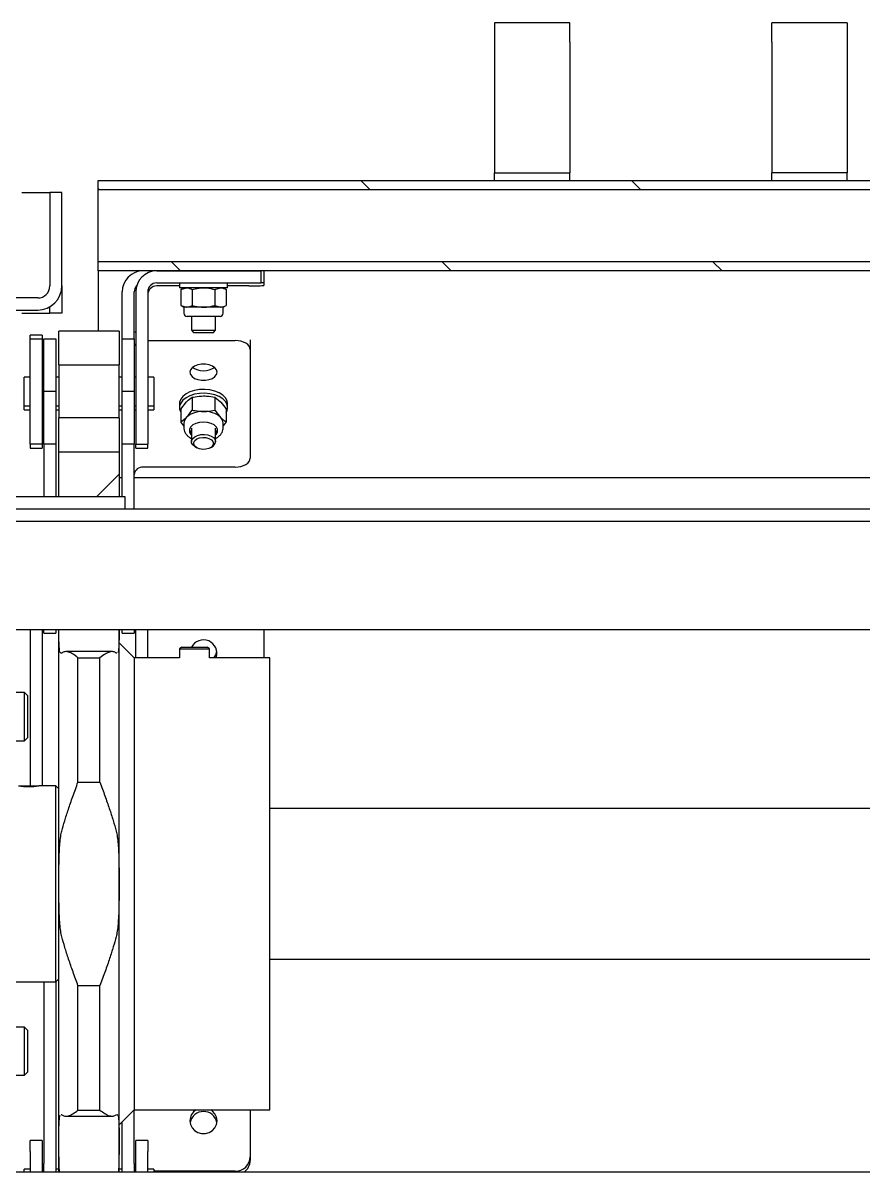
# Model space of a CAD drawing. Header units: millimetres. Extents: x 0 to 11880, y 0 to 8400.
# Drawn here: x 3157.1 to 3435.8, y 5202.5 to 5583.8 of the extents above; entities that cross this region are included whole.
import ezdxf

# ---------------------------------------------------------------- set-up
doc = ezdxf.new("R2010")
doc.units = ezdxf.units.MM
doc.header["$LTSCALE"] = 20

msp = doc.modelspace()

# ---------------------------------------------------------------- hatches: boundary and pattern name
at = {"linetype": 'Continuous', "lineweight": 18}
h = msp.add_hatch(dxfattribs=at)
h.set_pattern_fill('ANSI31', scale=20, angle=90, style=0)
h.paths.add_polyline_path([(3182.02, 5528.52), (3562.02, 5528.52), (3562.02, 5531.52), (3182.02, 5531.52)], flags=0)
h = msp.add_hatch(dxfattribs=at)
h.set_pattern_fill('ANSI31', scale=20, angle=90, style=0)
edge = h.paths.add_edge_path(flags=0)
edge.add_line((3149.02, 5422.53), (3191.02, 5422.53))
edge.add_line((3191.02, 5422.53), (3191.02, 5426.53))
edge.add_line((3191.02, 5426.53), (3149.02, 5426.53))
edge.add_arc((3149.02, 5430.53), 4, 180, 270, ccw=False)
edge.add_line((3145.02, 5430.53), (3145.02, 5484.53))
edge.add_arc((3149.02, 5484.53), 4, 90, 180, ccw=False)
edge.add_line((3149.02, 5488.53), (3162.02, 5488.53))
edge.add_arc((3162.02, 5496.53), 8, 270, 360)
edge.add_line((3170.02, 5496.53), (3170.02, 5527.53))
edge.add_line((3170.02, 5527.53), (3166.02, 5527.53))
edge.add_line((3166.02, 5527.53), (3166.02, 5496.53))
edge.add_arc((3162.02, 5496.53), 4, 270, 360, ccw=False)
edge.add_line((3162.02, 5492.53), (3149.02, 5492.53))
edge.add_arc((3149.02, 5484.53), 8, 90, 180)
edge.add_line((3141.02, 5484.53), (3141.02, 5430.53))
edge.add_arc((3149.02, 5430.53), 8, 180, 270)
h = msp.add_hatch(dxfattribs=at)
h.set_pattern_fill('ANSI31', scale=20, angle=90, style=0)
h.paths.add_polyline_path([(3182.02, 5501.52), (3562.02, 5501.52), (3562.02, 5504.52), (3182.02, 5504.52)], flags=0)
h = msp.add_hatch(dxfattribs=at)
h.set_pattern_fill('ANSI31', scale=20, style=0)
edge = h.paths.add_edge_path(flags=0)
edge.add_line((3194.52, 5494.52), (3194.52, 5444.02))
edge.add_line((3194.52, 5444.02), (3198.52, 5444.02))
edge.add_line((3198.52, 5444.02), (3198.52, 5494.52))
edge.add_arc((3201.52, 5494.52), 3, 90, 180, ccw=False)
edge.add_line((3201.52, 5497.52), (3236.14, 5497.52))
edge.add_line((3236.14, 5497.52), (3236.14, 5501.52))
edge.add_line((3236.14, 5501.52), (3201.52, 5501.52))
edge.add_arc((3201.52, 5494.52), 7, 90, 180)
h = msp.add_hatch(dxfattribs=at)
h.set_pattern_fill('ANSI31', scale=20, style=0)
h.paths.add_polyline_path([(3159.52, 5479.02), (3159.52, 5444.02), (3163.52, 5444.02), (3163.52, 5479.02)], flags=0)
h = msp.add_hatch(dxfattribs=at)
h.set_pattern_fill('ANSI31', scale=20, style=0)
h.paths.add_polyline_path([(3169.02, 5452.72), (3189.02, 5452.72), (3189.02, 5470.31), (3169.02, 5470.31)], flags=0)
h = msp.add_hatch(dxfattribs=at)
h.set_pattern_fill('ANSI31', scale=20, style=0)
h.paths.add_polyline_path([(3189.02, 5441.53), (3169.02, 5441.53), (3169.02, 5426.53), (3189.02, 5426.53)], flags=0)

# ---------------------------------------------------------------- linework, layer by layer
at = {"color": 7, "linetype": 'Continuous', "lineweight": 25}
for p, q in [((3338.52, 5583.78), (3313.52, 5583.78)), ((3313.52, 5583.78), (3313.52, 5577.43)), ((3338.52, 5577.43), (3338.52, 5583.78)), ((3430.52, 5583.78), (3405.52, 5583.78)), ((3405.52, 5577.43), (3405.52, 5583.78)), ((3430.52, 5583.78), (3430.52, 5577.43)), ((3313.52, 5577.43), (3313.52, 5534.05)), ((3338.52, 5577.43), (3338.52, 5534.05)), ((3405.52, 5577.43), (3405.52, 5534.05)), ((3430.52, 5577.43), (3430.52, 5534.05)), ((3313.52, 5534.05), (3338.52, 5534.05)), ((3313.52, 5531.52), (3313.52, 5534.05)), ((3338.52, 5531.52), (3338.52, 5534.05)), ((3430.52, 5534.05), (3405.52, 5534.05)), ((3405.52, 5531.52), (3405.52, 5534.05)), ((3430.52, 5531.52), (3430.52, 5534.05)), ((3182.02, 5528.52), (3182.02, 5531.52)), ((3182.02, 5531.52), (3562.02, 5531.52)), ((3182.02, 5528.52), (3562.02, 5528.52)), ((3182.02, 5525.52), (3182.02, 5528.52)), ((3156.73, 5527.53), (3166.02, 5527.53)), ((3166.02, 5527.53), (3166.02, 5496.53)), ((3170.02, 5527.53), (3166.02, 5527.53)), ((3170.02, 5496.53), (3170.02, 5527.53)), ((3182.02, 5507.52), (3182.02, 5525.52)), ((3182.02, 5504.52), (3182.02, 5507.52)), ((3182.02, 5501.52), (3182.02, 5504.52)), ((3562.02, 5504.52), (3182.02, 5504.52)), ((3562.02, 5501.52), (3182.02, 5501.52)), ((3182.02, 5501.52), (3182.02, 5495.42)), ((3201.52, 5501.52), (3236.14, 5501.52)), ((3236.14, 5497.52), (3236.14, 5501.52)), ((3237.02, 5501.52), (3237.02, 5497.52)), ((3170.02, 5496.53), (3170.02, 5487.53)), ((3182.02, 5495.42), (3182.02, 5487.02)), ((3190.02, 5479.02), (3190.02, 5494.52)), ((3194.02, 5479.02), (3194.02, 5494.52)), ((3194.58, 5496.26), (3194.52, 5495.35)), ((3194.52, 5494.52), (3194.52, 5444.02)), ((3198.52, 5494.52), (3198.52, 5444.02)), ((3201.52, 5497.52), (3236.14, 5497.52)), ((3209.02, 5496.55), (3201.52, 5496.55)), ((3209.02, 5497.52), (3209.02, 5495.92)), ((3225.02, 5495.92), (3209.02, 5495.92)), ((3210.52, 5495.92), (3209.51, 5495.34)), ((3209.51, 5495.34), (3211.39, 5495.92)), ((3209.51, 5495.34), (3209.51, 5490.06)), ((3213.27, 5495.34), (3213.27, 5490.06)), ((3220.77, 5495.34), (3222.65, 5495.92)), ((3220.77, 5495.34), (3220.77, 5490.06)), ((3224.52, 5495.34), (3223.52, 5495.92)), ((3224.52, 5495.34), (3224.52, 5490.06)), ((3225.02, 5495.92), (3225.02, 5497.52)), ((3232.02, 5496.55), (3225.02, 5496.55)), ((3237.02, 5497.52), (3236.14, 5497.52)), ((3237.02, 5497.52), (3237.02, 5496.68)), ((3162.02, 5492.53), (3149.02, 5492.53)), ((3209.51, 5490.06), (3210.52, 5489.48)), ((3209.51, 5490.06), (3211.39, 5489.48)), ((3220.77, 5490.06), (3222.65, 5489.48)), ((3223.52, 5489.48), (3224.52, 5490.06)), ((3149.02, 5488.53), (3162.02, 5488.53)), ((3156.73, 5487.53), (3166.02, 5487.53)), ((3166.02, 5487.53), (3166.02, 5489.6)), ((3170.02, 5487.53), (3166.02, 5487.53)), ((3182.02, 5487.02), (3182.02, 5481.52)), ((3210.52, 5489.48), (3210.52, 5487.44)), ((3211.39, 5489.48), (3210.52, 5489.48)), ((3217.02, 5489.48), (3211.39, 5489.48)), ((3222.5, 5486.42), (3211.54, 5486.42)), ((3213.02, 5486.42), (3213.02, 5481.81)), ((3222.65, 5489.48), (3217.02, 5489.48)), ((3221.02, 5481.81), (3221.02, 5486.42)), ((3223.52, 5489.48), (3222.65, 5489.48)), ((3223.52, 5487.44), (3223.52, 5489.48)), ((3163.52, 5480.23), (3159.52, 5480.23)), ((3159.52, 5479.02), (3159.52, 5480.23)), ((3159.52, 5479.02), (3163.52, 5479.02)), ((3159.52, 5444.02), (3159.52, 5479.02)), ((3163.52, 5480.23), (3163.52, 5479.02)), ((3163.52, 5479.02), (3163.52, 5444.02)), ((3164.02, 5479.02), (3168.02, 5479.02)), ((3164.02, 5461.52), (3164.02, 5479.02)), ((3168.02, 5479.02), (3168.02, 5461.52)), ((3189.02, 5481.52), (3169.02, 5481.52)), ((3169.02, 5470.31), (3169.02, 5481.52)), ((3189.02, 5481.52), (3189.02, 5470.31)), ((3190.02, 5479.02), (3194.02, 5479.02)), ((3190.02, 5461.52), (3190.02, 5479.02)), ((3194.02, 5479.02), (3194.02, 5461.52)), ((3213.02, 5481.81), (3213.71, 5481.12)), ((3213.02, 5481.81), (3221.02, 5481.81)), ((3213.71, 5481.12), (3220.33, 5481.12)), ((3220.33, 5481.12), (3221.02, 5481.81)), ((3232.52, 5478.61), (3232.52, 5475.42)), ((3198.52, 5478.42), (3227.52, 5478.42)), ((3232.52, 5475.42), (3232.52, 5439.4)), ((3169.02, 5470.31), (3189.02, 5470.31)), ((3169.02, 5470.31), (3169.02, 5452.72)), ((3189.02, 5452.72), (3189.02, 5470.31)), ((3159.52, 5466.27), (3157.52, 5466.27)), ((3157.52, 5456.77), (3157.52, 5466.27)), ((3164.02, 5466.27), (3163.52, 5466.27)), ((3169.02, 5466.27), (3168.02, 5466.27)), ((3190.02, 5466.27), (3189.02, 5466.27)), ((3194.52, 5466.27), (3194.02, 5466.27)), ((3200.52, 5466.27), (3198.52, 5466.27)), ((3200.52, 5466.27), (3200.52, 5456.77)), ((3168.02, 5461.52), (3164.02, 5461.52)), ((3164.02, 5444.02), (3164.02, 5461.52)), ((3168.02, 5461.52), (3168.02, 5444.02)), ((3194.02, 5461.52), (3190.02, 5461.52)), ((3190.02, 5444.02), (3190.02, 5461.52)), ((3194.02, 5461.52), (3194.02, 5444.02)), ((3213.27, 5459.57), (3213.27, 5455.35)), ((3220.77, 5459.57), (3222.65, 5458.08)), ((3220.77, 5459.57), (3220.77, 5455.35)), ((3157.52, 5456.77), (3159.52, 5456.77)), ((3157.52, 5455.41), (3157.52, 5456.77)), ((3163.52, 5456.77), (3164.02, 5456.77)), ((3168.02, 5456.77), (3169.02, 5456.77)), ((3189.02, 5456.77), (3190.02, 5456.77)), ((3194.02, 5456.77), (3194.52, 5456.77)), ((3198.52, 5456.77), (3200.52, 5456.77)), ((3200.52, 5456.77), (3200.52, 5455.41)), ((3209.02, 5457.41), (3209.02, 5456.13)), ((3209.51, 5455.67), (3211.39, 5458.08)), ((3225.02, 5456.13), (3225.02, 5457.41)), ((3157.52, 5455.41), (3159.52, 5455.41)), ((3163.52, 5455.41), (3164.02, 5455.41)), ((3168.02, 5455.41), (3169.02, 5455.41)), ((3189.02, 5452.72), (3169.02, 5452.72)), ((3169.02, 5441.53), (3169.02, 5452.72)), ((3189.02, 5455.41), (3190.02, 5455.41)), ((3189.02, 5452.72), (3189.02, 5441.53)), ((3194.02, 5455.41), (3194.52, 5455.41)), ((3198.52, 5455.41), (3200.52, 5455.41)), ((3200.52, 5455.41), (3200.52, 5455.41)), ((3209.51, 5455.67), (3209.51, 5451.45)), ((3209.51, 5451.45), (3211.39, 5452.93)), ((3220.77, 5455.35), (3222.65, 5452.93)), ((3224.52, 5455.67), (3224.52, 5451.45)), ((3210.52, 5450.13), (3209.51, 5451.45)), ((3210.52, 5450.98), (3210.52, 5449.35)), ((3213.02, 5449.35), (3213.02, 5444.85)), ((3221.02, 5444.85), (3221.02, 5449.35)), ((3224.52, 5451.45), (3223.52, 5450.15)), ((3223.52, 5449.35), (3223.52, 5450.98)), ((3212.75, 5446.05), (3213.02, 5445.67)), ((3221.02, 5445.67), (3221.31, 5446.1)), ((3163.52, 5444.02), (3159.52, 5444.02)), ((3159.52, 5444.02), (3159.52, 5442.7)), ((3159.52, 5442.69), (3159.52, 5442.7)), ((3159.52, 5442.69), (3163.52, 5442.69)), ((3163.52, 5444.02), (3163.52, 5442.7)), ((3163.52, 5442.7), (3163.52, 5442.69)), ((3168.02, 5444.02), (3164.02, 5444.02)), ((3164.02, 5444.02), (3164.02, 5426.53)), ((3168.02, 5444.02), (3168.02, 5426.53)), ((3169.02, 5426.53), (3169.02, 5441.53)), ((3169.02, 5441.53), (3189.02, 5441.53)), ((3189.02, 5441.53), (3189.02, 5426.53)), ((3194.02, 5444.02), (3190.02, 5444.02)), ((3190.02, 5426.53), (3190.02, 5444.02)), ((3194.02, 5422.53), (3194.02, 5444.02)), ((3194.52, 5444.02), (3198.52, 5444.02)), ((3194.52, 5442.7), (3194.52, 5444.02)), ((3194.52, 5442.69), (3194.52, 5442.7)), ((3194.52, 5442.69), (3198.52, 5442.69)), ((3198.52, 5442.7), (3198.52, 5444.02)), ((3198.52, 5442.7), (3198.52, 5442.69)), ((3214.37, 5443.04), (3214.83, 5442.8)), ((3219.21, 5442.8), (3219.66, 5443.04)), ((3189.02, 5433), (3190.02, 5433)), ((3194.02, 5433), (3550.02, 5433)), ((3227.52, 5436.4), (3197.02, 5436.4)), ((3191.02, 5426.53), (3149.02, 5426.53)), ((3189.02, 5426.53), (3169.02, 5426.53)), ((3191.02, 5422.53), (3191.02, 5426.53)), ((3149.02, 5422.53), (3191.02, 5422.53)), ((3191.02, 5422.53), (3553.02, 5422.53)), ((3141.02, 5418.53), (3603.02, 5418.53)), ((3141.02, 5382.53), (3603.02, 5382.53)), ((3159.52, 5382.53), (3159.52, 5330.63)), ((3163.52, 5382.53), (3163.52, 5330.63)), ((3164.02, 5381.31), (3164.02, 5382.53)), ((3164.02, 5381.31), (3168.02, 5381.31)), ((3168.02, 5382.53), (3168.02, 5381.31)), ((3169.02, 5298.13), (3169.02, 5382.53)), ((3189.02, 5298.13), (3189.02, 5382.53)), ((3190.02, 5381.31), (3190.02, 5382.53)), ((3190.02, 5381.31), (3194.02, 5381.31)), ((3194.02, 5382.53), (3194.02, 5381.31)), ((3194.52, 5373.13), (3194.52, 5382.53)), ((3198.52, 5373.13), (3198.52, 5382.53)), ((3237.02, 5382.53), (3237.02, 5373.13)), ((3194.02, 5373.13), (3189.02, 5378.13)), ((3209.85, 5376.63), (3209.02, 5376.15)), ((3209.02, 5376.15), (3209.02, 5373.13)), ((3209.02, 5376.15), (3218.76, 5376.15)), ((3209.85, 5376.63), (3217.98, 5376.63)), ((3217.98, 5376.63), (3218.19, 5376.63)), ((3219.02, 5376.15), (3218.19, 5376.63)), ((3218.76, 5376.15), (3219.02, 5376.15)), ((3219.02, 5373.13), (3219.02, 5376.15)), ((3170.01, 5374.72), (3169.78, 5374.69)), ((3186.69, 5375.2), (3171.34, 5375.2)), ((3175.37, 5331.89), (3175.37, 5373.18)), ((3175.37, 5373.18), (3182.67, 5373.18)), ((3182.67, 5331.89), (3182.67, 5373.18)), ((3209.02, 5373.13), (3194.02, 5373.13)), ((3194.02, 5373.13), (3194.02, 5298.13)), ((3239.02, 5373.13), (3219.02, 5373.13)), ((3239.02, 5298.13), (3239.02, 5373.13)), ((3157.62, 5361.63), (3153.02, 5361.63)), ((3158.72, 5360.53), (3157.62, 5361.63)), ((3157.62, 5345.63), (3157.62, 5361.63)), ((3158.72, 5346.73), (3158.72, 5360.53)), ((3153.02, 5345.63), (3157.62, 5345.63)), ((3157.62, 5345.63), (3158.72, 5346.73)), ((3155.71, 5330.63), (3162.33, 5330.63)), ((3168.02, 5330.63), (3162.38, 5330.63)), ((3169.02, 5329.63), (3168.02, 5330.63)), ((3168.02, 5265.63), (3168.02, 5330.63)), ((3175.37, 5331.89), (3182.67, 5331.89)), ((3505.02, 5323.13), (3239.02, 5323.13)), ((3169.02, 5213.26), (3169.02, 5298.13)), ((3189.02, 5213.26), (3189.02, 5298.13)), ((3194.02, 5298.13), (3194.02, 5223.13)), ((3239.02, 5223.13), (3239.02, 5298.13)), ((3239.02, 5273.13), (3505.02, 5273.13)), ((3150.02, 5265.63), (3168.02, 5265.63)), ((3164.02, 5265.63), (3164.02, 5205.3)), ((3168.02, 5265.63), (3169.02, 5266.63)), ((3168.02, 5265.63), (3168.02, 5205.3)), ((3175.37, 5223.08), (3175.37, 5264.37)), ((3175.37, 5264.37), (3182.67, 5264.37)), ((3182.67, 5223.08), (3182.67, 5264.37)), ((3157.62, 5250.63), (3153.02, 5250.63)), ((3158.72, 5249.53), (3157.62, 5250.63)), ((3157.62, 5234.63), (3157.62, 5250.63)), ((3158.72, 5235.73), (3158.72, 5249.53)), ((3153.02, 5234.63), (3157.62, 5234.63)), ((3157.62, 5234.63), (3158.72, 5235.73)), ((3171.35, 5221.06), (3186.69, 5221.06)), ((3175.37, 5223.08), (3182.67, 5223.08)), ((3188.03, 5221.53), (3188.26, 5221.57)), ((3189.02, 5218.13), (3194.02, 5223.13)), ((3194.02, 5223.13), (3239.02, 5223.13)), ((3194.02, 5205.3), (3194.02, 5223.13)), ((3232.52, 5223.13), (3232.52, 5207.6)), ((3190.02, 5205.3), (3190.02, 5219.13)), ((3163.52, 5212.94), (3159.52, 5212.94)), ((3159.52, 5209.34), (3159.52, 5212.94)), ((3163.52, 5212.94), (3163.52, 5209.34)), ((3169.02, 5202.53), (3169.02, 5213.26)), ((3189.02, 5202.53), (3189.02, 5213.26)), ((3198.52, 5212.95), (3194.52, 5212.95)), ((3194.52, 5209.34), (3194.52, 5212.95)), ((3198.52, 5212.95), (3198.52, 5209.34)), ((3159.52, 5209.34), (3159.52, 5202.53)), ((3163.52, 5209.34), (3163.52, 5202.53)), ((3194.52, 5202.53), (3194.52, 5209.34)), ((3198.52, 5202.53), (3198.52, 5209.34)), ((3164.02, 5202.53), (3164.02, 5205.3)), ((3168.02, 5205.3), (3168.02, 5202.53)), ((3190.02, 5202.53), (3190.02, 5205.3)), ((3194.02, 5205.3), (3194.02, 5202.53)), ((3232.52, 5207.6), (3232.52, 5206.39)), ((3603.02, 5202.53), (3141.02, 5202.53)), ((3159.52, 5203.49), (3157.52, 5203.49)), ((3157.52, 5202.53), (3157.52, 5203.49)), ((3164.02, 5203.49), (3163.52, 5203.49)), ((3169.02, 5203.49), (3168.02, 5203.49)), ((3190.02, 5203.49), (3189.02, 5203.49)), ((3194.52, 5203.49), (3194.02, 5203.49)), ((3200.52, 5203.49), (3198.52, 5203.49)), ((3200.52, 5203.49), (3200.52, 5202.53)), ((3227.52, 5202.84), (3200.52, 5202.84))]:
    msp.add_line(p, q, dxfattribs=at)
at = {"color": 7, "linetype": 'Continuous', "lineweight": 25, "flags": 128}
for points in [[(3194.52, 5481.25), (3194.34, 5481.19), (3194.02, 5481.08)], [(3232.52, 5475.42), (3232.42, 5476), (3232.14, 5476.56), (3231.68, 5477.08), (3231.05, 5477.54), (3230.3, 5477.91), (3229.43, 5478.19), (3228.49, 5478.36), (3227.52, 5478.42)], [(3212.52, 5467.91), (3212.7, 5467.15), (3213.23, 5466.45), (3214.07, 5465.87), (3215.15, 5465.46), (3216.38, 5465.24), (3217.66, 5465.24), (3218.89, 5465.46), (3219.97, 5465.87), (3220.8, 5466.45), (3221.34, 5467.15), (3221.52, 5467.91), (3221.34, 5468.67), (3220.8, 5469.37), (3219.97, 5469.95), (3218.89, 5470.37), (3217.66, 5470.59), (3216.38, 5470.59), (3215.15, 5470.37), (3214.07, 5469.95), (3213.23, 5469.37), (3212.7, 5468.67), (3212.52, 5467.91)], [(3225.02, 5457.41), (3224.83, 5458.44), (3224.28, 5459.43), (3223.39, 5460.32), (3222.2, 5461.07), (3220.77, 5461.65), (3219.16, 5462.04), (3217.45, 5462.21), (3215.72, 5462.15), (3214.06, 5461.87), (3212.53, 5461.39), (3211.21, 5460.71), (3210.16, 5459.89), (3209.44, 5458.94), (3209.07, 5457.93), (3209.02, 5457.41)], [(3225.02, 5456.13), (3224.83, 5457.16), (3224.28, 5458.15), (3223.39, 5459.04), (3222.2, 5459.79), (3220.77, 5460.37), (3219.16, 5460.76), (3217.45, 5460.93), (3215.72, 5460.87), (3214.06, 5460.59), (3212.53, 5460.11), (3211.21, 5459.43), (3210.16, 5458.61), (3209.44, 5457.66), (3209.07, 5456.65), (3209.07, 5455.61), (3209.44, 5454.6), (3209.51, 5454.47)], [(3224.52, 5454.47), (3224.83, 5455.1), (3225.02, 5456.13)], [(3221.02, 5447.04), (3221.31, 5447.36), (3221.69, 5448.13), (3221.69, 5448.94), (3221.31, 5449.71), (3220.58, 5450.39), (3219.57, 5450.91), (3218.35, 5451.25), (3217.02, 5451.36), (3215.69, 5451.25), (3214.47, 5450.91), (3213.46, 5450.39), (3212.73, 5449.71), (3212.35, 5448.94), (3212.35, 5448.13), (3212.73, 5447.36), (3213.02, 5447.04)], [(3212.35, 5448.94), (3212.73, 5448.17), (3213.02, 5447.85)], [(3221.02, 5447.85), (3221.31, 5448.17), (3221.68, 5448.94)], [(3214.37, 5443.04), (3214.09, 5443.21), (3213.42, 5443.8), (3213.06, 5444.49), (3213.06, 5445.2), (3213.42, 5445.89), (3214.09, 5446.48), (3215.02, 5446.93), (3216.13, 5447.19), (3217.32, 5447.24), (3218.48, 5447.08), (3219.51, 5446.72), (3220.32, 5446.2), (3220.84, 5445.55), (3221.02, 5444.85), (3221.02, 5444.85)], [(3220.33, 5444.29), (3220.15, 5443.65), (3219.63, 5443.07), (3218.83, 5442.63), (3217.83, 5442.37), (3216.75, 5442.31), (3215.69, 5442.47), (3214.78, 5442.83), (3214.11, 5443.35), (3213.75, 5443.97), (3213.75, 5444.62), (3214.11, 5445.24), (3214.78, 5445.76), (3215.69, 5446.11), (3216.75, 5446.27), (3217.83, 5446.22), (3218.83, 5445.96), (3219.63, 5445.51), (3220.15, 5444.94), (3220.33, 5444.29)], [(3227.52, 5436.4), (3228.49, 5436.46), (3229.43, 5436.63), (3230.3, 5436.91), (3231.05, 5437.28), (3231.68, 5437.74), (3232.14, 5438.26), (3232.42, 5438.82), (3232.52, 5439.4)], [(3212.52, 5219.51), (3212.7, 5218.3), (3213.23, 5217.19), (3214.07, 5216.27), (3215.15, 5215.61), (3216.38, 5215.27), (3217.66, 5215.27), (3218.89, 5215.61), (3219.97, 5216.27), (3220.8, 5217.19), (3221.34, 5218.3), (3221.52, 5219.51), (3221.34, 5220.72), (3220.8, 5221.83), (3219.97, 5222.75), (3219.43, 5223.13)], [(3194.02, 5203.75), (3194.08, 5203.57), (3194.15, 5203.49)]]:
    msp.add_lwpolyline(points, dxfattribs=at)
at = {"color": 7, "linetype": 'Continuous', "lineweight": 25}
for centre, radius, start, end in [((3197.02, 5494.52), 7, 90, 180), ((3201.52, 5494.52), 7, 90, 180), ((3162.02, 5496.53), 4, 270, 0), ((3162.02, 5496.53), 8, 270, 0), ((3197.02, 5494.52), 3, 137.0107, 180), ((3201.52, 5494.52), 3, 90, 180), ((3201.52, 5493.55), 3, 89.9905, 179.9905), ((3233.27, 5545.29), 48.75, 268.5317, 274.4127), ((3211.54, 5487.44), 1.02, 180, 270), ((3222.5, 5487.44), 1.02, 270, 0), ((3196.1, 5475.99), 2.08, 139.3857, 179.3056), ((3216.76, 5474.08), 5.67, 233.5883, 272.6237), ((3217.28, 5474.08), 5.67, 267.3763, 306.4117), ((3213.35, 5450.89), 2.83, 133.7857, 178.0978), ((3216.63, 5446.92), 7.98, 87.1802, 131.0438), ((3217.41, 5446.92), 7.98, 48.9562, 92.8198), ((3220.69, 5450.89), 2.83, 1.9022, 46.2143), ((3218.82, 5445.09), 2.21, 292.3591, 353.7054), ((3196.75, 5433.67), 2.75, 84.3632, 172.9462), ((3216.98, 5374.63), 4.47, 340.3383, 153.4829), ((3217.32, 5375.99), 4.2, 317.1339, 351.2697), ((3159.02, 5363.03), 32.58, 264.0105, 275.915), ((3216.77, 5219.47), 4.26, 120.6608, 179.4163), ((3217.02, 5218.09), 4.53, 10.2747, 169.7253), ((3227.63, 5207.72), 4.89, 268.644, 358.5765), ((3227.81, 5206.43), 4.71, 304.1061, 359.5114)]:
    msp.add_arc(centre, radius, start, end, dxfattribs=at)
for points, knots in [([(3211.39, 5495.92), (3211.43, 5495.92), (3212.07, 5495.91), (3212.69, 5495.61), (3213.27, 5495.34)], [0, 0, 0, 0, 0.0702148, 1, 1, 1, 1]), ([(3213.27, 5495.34), (3213.58, 5495.42), (3214.8, 5495.76), (3216.08, 5495.85), (3217.02, 5495.92)], [0, 0, 0, 0, 0.257551, 1, 1, 1, 1]), ([(3217.02, 5495.92), (3217.36, 5495.91), (3218.63, 5495.88), (3219.87, 5495.56), (3220.77, 5495.34)], [0, 0, 0, 0, 0.268634, 1, 1, 1, 1]), ([(3222.65, 5495.92), (3222.69, 5495.92), (3223.33, 5495.91), (3223.95, 5495.61), (3224.52, 5495.34)], [0, 0, 0, 0, 0.070215, 1, 1, 1, 1]), ([(3211.39, 5489.48), (3211.43, 5489.48), (3212.07, 5489.49), (3212.69, 5489.78), (3213.27, 5490.06)], [0, 0, 0, 0, 0.070215, 1, 1, 1, 1]), ([(3213.27, 5490.06), (3213.58, 5489.97), (3214.8, 5489.63), (3216.08, 5489.54), (3217.02, 5489.48)], [0, 0, 0, 0, 0.2575513, 1, 1, 1, 1]), ([(3217.02, 5489.48), (3217.36, 5489.49), (3218.63, 5489.52), (3219.87, 5489.83), (3220.77, 5490.06)], [0, 0, 0, 0, 0.268634, 1, 1, 1, 1]), ([(3222.65, 5489.48), (3222.69, 5489.48), (3223.33, 5489.49), (3223.95, 5489.78), (3224.52, 5490.06)], [0, 0, 0, 0, 0.070215, 1, 1, 1, 1]), ([(3211.39, 5458.08), (3211.43, 5458.13), (3212.07, 5458.78), (3212.69, 5459.19), (3213.27, 5459.57)], [0, 0, 0, 0, 0.0702148, 1, 1, 1, 1]), ([(3213.27, 5459.57), (3213.58, 5459.64), (3214.8, 5459.91), (3216.08, 5459.98), (3217.02, 5460.03)], [0, 0, 0, 0, 0.257551, 1, 1, 1, 1]), ([(3217.02, 5460.03), (3217.36, 5460.03), (3218.63, 5460), (3219.87, 5459.75), (3220.77, 5459.57)], [0, 0, 0, 0, 0.268634, 1, 1, 1, 1]), ([(3222.65, 5458.08), (3222.69, 5458.04), (3223.33, 5457.37), (3223.95, 5456.49), (3224.52, 5455.67)], [0, 0, 0, 0, 0.0702148, 1, 1, 1, 1]), ([(3211.39, 5452.93), (3211.43, 5452.98), (3212.07, 5453.64), (3212.69, 5454.53), (3213.27, 5455.35)], [0, 0, 0, 0, 0.070215, 1, 1, 1, 1]), ([(3213.27, 5455.35), (3213.58, 5455.28), (3214.8, 5455), (3216.08, 5454.93), (3217.02, 5454.88)], [0, 0, 0, 0, 0.2575513, 1, 1, 1, 1]), ([(3217.02, 5454.88), (3217.36, 5454.89), (3218.63, 5454.91), (3219.87, 5455.16), (3220.77, 5455.35)], [0, 0, 0, 0, 0.268634, 1, 1, 1, 1]), ([(3222.65, 5452.93), (3222.69, 5452.89), (3223.33, 5452.23), (3223.95, 5451.82), (3224.52, 5451.45)], [0, 0, 0, 0, 0.070215, 1, 1, 1, 1]), ([(3210.54, 5449.33), (3210.53, 5449.29), (3210.48, 5448.92), (3210.7, 5448.23), (3211.17, 5447.35), (3211.95, 5446.59), (3212.58, 5446.11), (3213, 5445.94), (3213.02, 5445.93)], [0, 0, 0, 0, 0.032844, 0.265903, 0.496916, 0.735693, 0.985873, 1, 1, 1, 1]), ([(3221.02, 5445.96), (3221.23, 5446.06), (3221.84, 5446.36), (3222.57, 5447.01), (3223.18, 5447.86), (3223.5, 5448.66), (3223.48, 5449.16), (3223.48, 5449.34)], [0, 0, 0, 0, 0.140157, 0.406748, 0.641302, 0.866126, 1, 1, 1, 1]), ([(3169.64, 5374.66), (3169.54, 5374.79), (3169.35, 5375.05), (3169.19, 5376.14), (3169.09, 5377.71), (3169.03, 5379.8), (3169.02, 5381.5), (3169.02, 5382.47), (3169.02, 5382.53)], [0, 0, 0, 0, 0.19965, 0.393668, 0.593293, 0.787723, 0.987743, 1, 1, 1, 1]), ([(3189.02, 5382.53), (3189.02, 5381.91), (3189.01, 5380.5), (3188.98, 5378.58), (3188.91, 5376.81), (3188.78, 5375.47), (3188.62, 5375.04), (3188.54, 5374.83)], [0, 0, 0, 0, 0.151726, 0.347121, 0.562877, 0.784925, 1, 1, 1, 1]), ([(3175.37, 5373.18), (3174.81, 5373.61), (3173.69, 5374.48), (3172.23, 5375.12), (3170.95, 5375.3), (3170.32, 5374.92), (3170.01, 5374.72)], [0, 0, 0, 0, 0.244841, 0.491556, 0.744588, 1, 1, 1, 1]), ([(3188.03, 5374.72), (3187.73, 5374.91), (3187.13, 5375.29), (3185.88, 5375.14), (3184.41, 5374.52), (3183.25, 5373.62), (3182.67, 5373.18)], [0, 0, 0, 0, 0.244509, 0.49122, 0.744545, 1, 1, 1, 1]), ([(3188.26, 5374.66), (3188.25, 5374.65), (3188.18, 5374.6), (3188.1, 5374.67), (3188.03, 5374.72)], [0, 0, 0, 0, 0.263971, 1, 1, 1, 1]), ([(3170.01, 5315.67), (3170.31, 5316.76), (3170.91, 5318.94), (3172.16, 5322.82), (3173.63, 5327.09), (3174.79, 5330.28), (3175.37, 5331.89)], [0, 0, 0, 0, 0.244509, 0.49122, 0.744545, 1, 1, 1, 1]), ([(3182.67, 5331.89), (3183.23, 5330.35), (3184.35, 5327.26), (3185.81, 5323.03), (3187.09, 5319.08), (3187.72, 5316.81), (3188.03, 5315.67)], [0, 0, 0, 0, 0.2448408, 0.4915555, 0.7445881, 1, 1, 1, 1]), ([(3169.02, 5298.13), (3169.02, 5299.12), (3169.02, 5301.14), (3169.06, 5304.21), (3169.13, 5307.28), (3169.27, 5310.19), (3169.49, 5312.78), (3169.74, 5314.55), (3169.94, 5315.41), (3170.01, 5315.67)], [0, 0, 0, 0, 0.140838, 0.284844, 0.443855, 0.607504, 0.766013, 0.929164, 1, 1, 1, 1]), ([(3188.03, 5315.67), (3188.16, 5315.07), (3188.43, 5313.84), (3188.68, 5311.44), (3188.85, 5308.67), (3188.95, 5305.63), (3189, 5302.34), (3189.02, 5299.81), (3189.02, 5298.39), (3189.02, 5298.13)], [0, 0, 0, 0, 0.157971, 0.320531, 0.478508, 0.641049, 0.79936, 0.962223, 1, 1, 1, 1]), ([(3170.01, 5280.58), (3169.88, 5281.19), (3169.61, 5282.41), (3169.36, 5284.82), (3169.18, 5287.58), (3169.09, 5290.63), (3169.03, 5293.91), (3169.02, 5296.44), (3169.02, 5297.86), (3169.02, 5298.13)], [0, 0, 0, 0, 0.157971, 0.320531, 0.478508, 0.641049, 0.79936, 0.962223, 1, 1, 1, 1]), ([(3189.02, 5298.13), (3189.02, 5297.13), (3189.01, 5295.12), (3188.98, 5292.05), (3188.91, 5288.97), (3188.77, 5286.06), (3188.55, 5283.47), (3188.3, 5281.7), (3188.09, 5280.84), (3188.03, 5280.58)], [0, 0, 0, 0, 0.140838, 0.284844, 0.443855, 0.607504, 0.766013, 0.929164, 1, 1, 1, 1]), ([(3175.37, 5264.37), (3174.81, 5265.9), (3173.69, 5268.99), (3172.23, 5273.23), (3170.95, 5277.18), (3170.32, 5279.44), (3170.01, 5280.58)], [0, 0, 0, 0, 0.244841, 0.491556, 0.744588, 1, 1, 1, 1]), ([(3188.03, 5280.58), (3187.73, 5279.49), (3187.13, 5277.31), (3185.88, 5273.44), (3184.41, 5269.16), (3183.25, 5265.97), (3182.67, 5264.37)], [0, 0, 0, 0, 0.244509, 0.49122, 0.744545, 1, 1, 1, 1]), ([(3169.02, 5213.26), (3169.02, 5214.04), (3169.02, 5215.62), (3169.06, 5217.68), (3169.13, 5219.44), (3169.26, 5220.78), (3169.42, 5221.21), (3169.5, 5221.42)], [0, 0, 0, 0, 0.183858, 0.371853, 0.579435, 0.793072, 1, 1, 1, 1]), ([(3169.78, 5221.59), (3169.79, 5221.61), (3169.85, 5221.66), (3169.94, 5221.59), (3170.01, 5221.53)], [0, 0, 0, 0, 0.263971, 1, 1, 1, 1]), ([(3170.01, 5221.53), (3170.31, 5221.34), (3170.91, 5220.97), (3172.16, 5221.11), (3173.63, 5221.73), (3174.79, 5222.63), (3175.37, 5223.08)], [0, 0, 0, 0, 0.244509, 0.49122, 0.744545, 1, 1, 1, 1]), ([(3182.67, 5223.08), (3183.23, 5222.65), (3184.35, 5221.78), (3185.81, 5221.13), (3187.09, 5220.95), (3187.72, 5221.34), (3188.03, 5221.53)], [0, 0, 0, 0, 0.244841, 0.491556, 0.744588, 1, 1, 1, 1]), ([(3188.4, 5221.59), (3188.5, 5221.46), (3188.69, 5221.21), (3188.85, 5220.11), (3188.95, 5218.54), (3189, 5216.46), (3189.02, 5214.61), (3189.02, 5213.47), (3189.02, 5213.26)], [0, 0, 0, 0, 0.193059, 0.380673, 0.573708, 0.76172, 0.955138, 1, 1, 1, 1]), ([(3169.22, 5202.53), (3169.21, 5202.69), (3169.15, 5204), (3169.09, 5206.41), (3169.03, 5209.64), (3169.02, 5211.88), (3169.02, 5213.04), (3169.02, 5213.26)], [0, 0, 0, 0, 0.042592, 0.341002, 0.631645, 0.930647, 1, 1, 1, 1]), ([(3189.02, 5213.26), (3189.02, 5212.43), (3189.01, 5210.75), (3188.98, 5207.84), (3188.92, 5205.07), (3188.84, 5203.24), (3188.81, 5202.53)], [0, 0, 0, 0, 0.258669, 0.523157, 0.815202, 1, 1, 1, 1])]:
    msp.add_open_spline(points, degree=3, knots=knots, dxfattribs=at)

doc.saveas('drawing.dxf')
